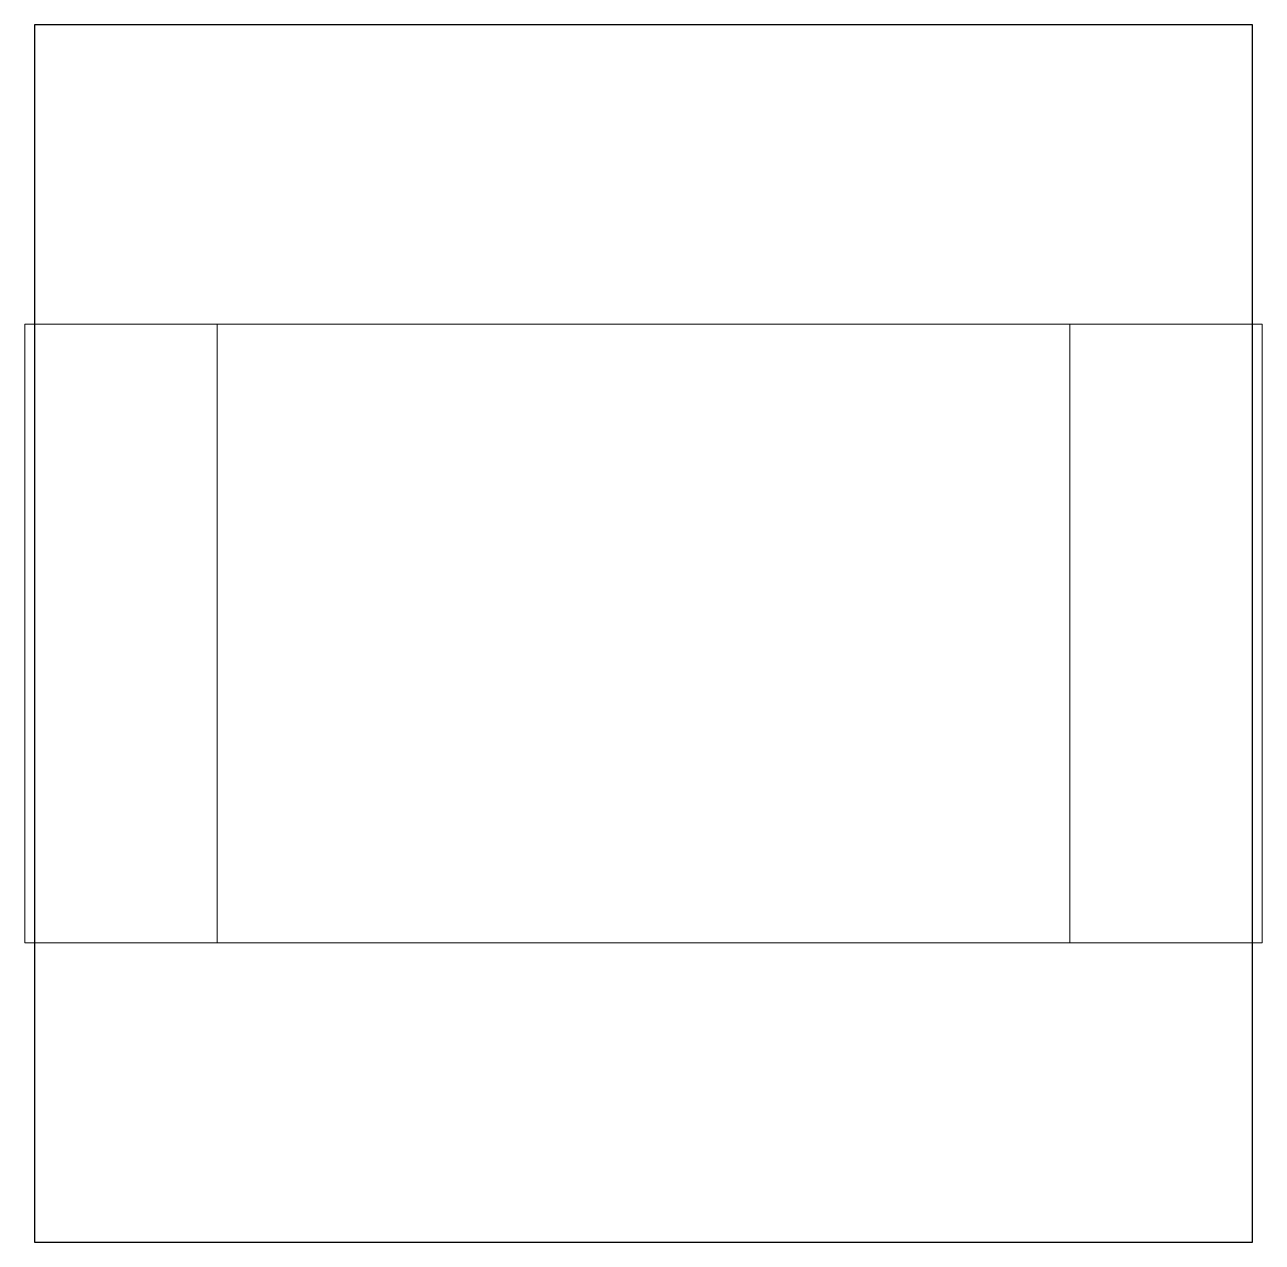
# Model space of a CAD drawing. Header units: centimetres. Extents: x -10.652 to -10.348, y -15 to -14.7.
import ezdxf

# ---------------------------------------------------------------- set-up
doc = ezdxf.new("R2010")
doc.units = ezdxf.units.CM
doc.header["$MEASUREMENT"] = 0
doc.layers.add('Layer 1', color=7, linetype='Continuous')

msp = doc.modelspace()

# ---------------------------------------------------------------- linework, layer by layer
at = {"layer": 'Layer 1', "color": 7}
msp.add_lwpolyline([(-10.65, -15), (-10.35, -15), (-10.35, -14.7), (-10.65, -14.7), (-10.65, -15)], close=True, dxfattribs=at)
at = {"layer": 'Layer 1', "color": 7, "lineweight": 9}
for points in [[(-10.6524, -14.9262), (-10.3476, -14.9262), (-10.3476, -14.7738), (-10.6524, -14.7738), (-10.6524, -14.9262)], [(-10.605, -14.9262), (-10.395, -14.9262), (-10.395, -14.7738), (-10.605, -14.7738), (-10.605, -14.9262)]]:
    msp.add_lwpolyline(points, close=True, dxfattribs=at)

doc.saveas('drawing.dxf')
